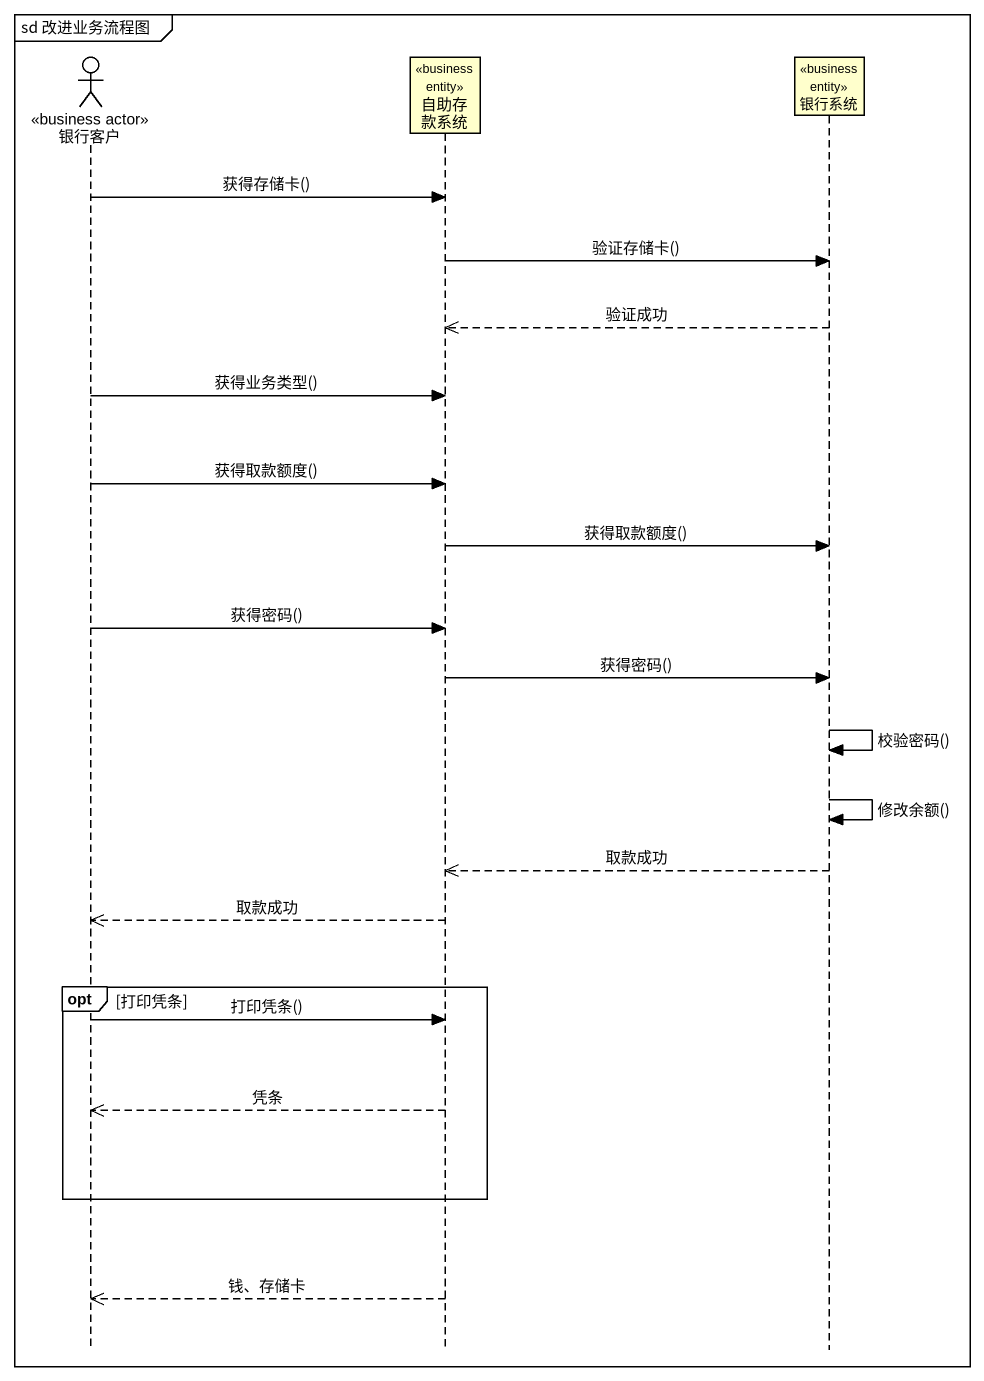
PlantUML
@startuml
mainframe sd 改进业务流程图
hide footbox
actor 银行客户 <<business actor>>
participant 自助存款系统 <<business entity>>
participant 银行系统 <<business entity>>

银行客户 -> 自助存款系统 : 获得存储卡()
自助存款系统 -> 银行系统 : 验证存储卡()
银行系统 -->> 自助存款系统 : 验证成功
银行客户 -> 自助存款系统 : 获得业务类型()
银行客户 -> 自助存款系统 : 获得取款额度()
自助存款系统 -> 银行系统 : 获得取款额度()
银行客户 -> 自助存款系统 : 获得密码()
自助存款系统 -> 银行系统 : 获得密码()
银行系统 -> 银行系统 : 校验密码()
银行系统 -> 银行系统 : 修改余额()
银行系统 -->> 自助存款系统 : 取款成功
自助存款系统 -->> 银行客户 : 取款成功
opt 打印凭条
  银行客户 -> 自助存款系统 : 打印凭条()
  自助存款系统 -->> 银行客户 : 凭条
end
自助存款系统 -->> 银行客户 : 钱、存储卡
@enduml
